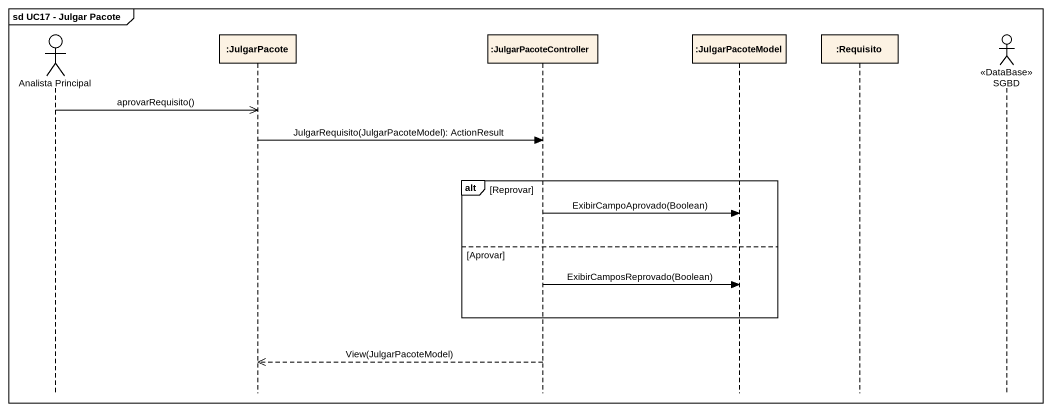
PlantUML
@startuml
mainframe sd UC17 - Julgar Pacote
hide footbox
actor "Analista Principal" as Analista_Principal
participant ":JulgarPacote" as JulgarPacote
participant ":JulgarPacoteController" as JulgarPacoteController
participant ":JulgarPacoteModel" as JulgarPacoteModel
participant ":Requisito" as Requisito
actor SGBD <<DataBase>>

Analista_Principal ->> JulgarPacote : aprovarRequisito()
JulgarPacote -> JulgarPacoteController : JulgarRequisito(JulgarPacoteModel): ActionResult
alt Reprovar
  JulgarPacoteController -> JulgarPacoteModel : ExibirCampoAprovado(Boolean)
else Aprovar
  JulgarPacoteController -> JulgarPacoteModel : ExibirCamposReprovado(Boolean)
end
JulgarPacoteController -->> JulgarPacote : View(JulgarPacoteModel)
@enduml
